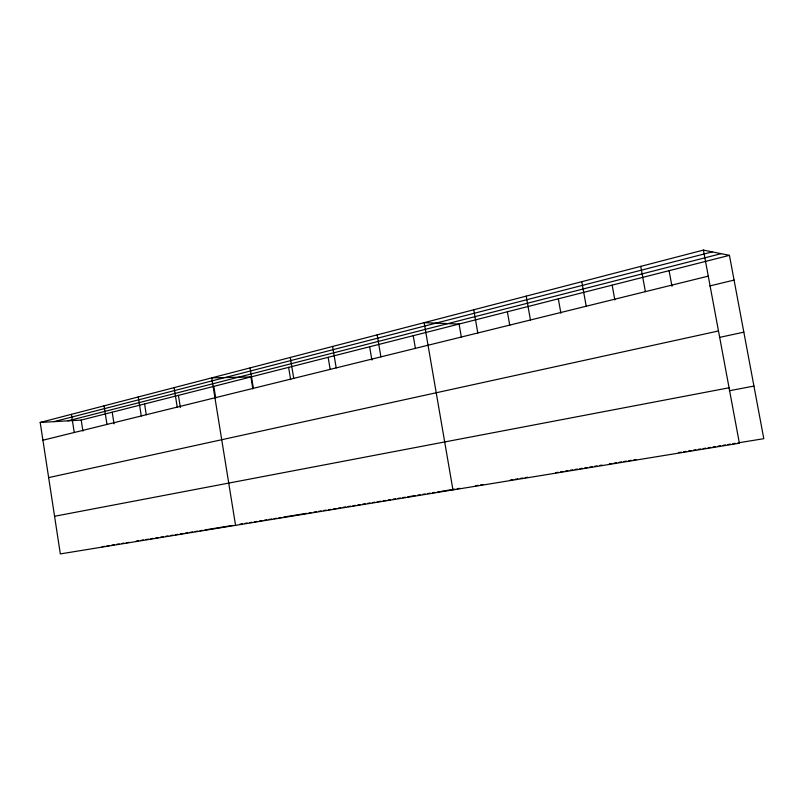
<?xml version="1.0" encoding="UTF-8"?>
<svg xmlns="http://www.w3.org/2000/svg" width="804" height="804" viewBox="0 0 804 804"><rect width="100%" height="100%" fill="white"/><g stroke="black" fill="none" stroke-linecap="round" stroke-linejoin="round"><path stroke-width="1.21" d="M703.42 250.084L739.389 443.225L60.33 553.916L40.2 422.442L703.42 250.084L729.439 255.34L763.8 438.682L737.811 442.924M54.059 421.638L712.304 251.873M67.988 420.834L721.148 253.662M40.2 422.442L81.204 420.07L729.439 255.34M42.924 440.22L708.274 276.134M709.852 285.933L734.072 280.083M48.652 477.606L718.485 330.977M719.439 337.419L743.831 332.152M54.571 516.269L729.067 387.789M729.369 390.724L753.941 386.081M102.098 546.72L104.53 546.328M106.962 545.926L109.394 545.534M111.826 545.132L114.258 544.74M116.691 544.338L119.123 543.946M121.555 543.544L123.987 543.152M126.419 542.75L128.851 542.358M136.167 541.162L138.62 540.76M141.062 540.358L143.514 539.956M145.956 539.564L148.408 539.162M150.85 538.76L153.303 538.358M155.745 537.966L158.187 537.564M160.639 537.162L163.081 536.76M165.534 536.369L167.996 535.966M170.468 535.564L172.93 535.152M175.393 534.75L177.865 534.348M180.327 533.946L182.799 533.544M185.262 533.142L187.734 532.74M190.196 532.338L192.669 531.936M195.131 531.534L197.593 531.132M200.065 530.73L202.477 530.328M204.879 529.936L232.597 525.414M239.873 524.228L242.316 523.826M244.758 523.424L247.2 523.032M249.642 522.63L252.084 522.228M254.526 521.836L256.968 521.434M259.421 521.032L261.863 520.64M264.305 520.238L266.747 519.836M269.189 519.444L271.631 519.042M274.074 518.64L276.486 518.248M278.887 517.856L281.299 517.464M283.701 517.072L306.575 513.334M308.987 512.942L311.389 512.55M313.821 512.148L316.273 511.756M318.716 511.354L321.168 510.952M323.61 510.55L326.062 510.158M328.514 509.756L330.957 509.354M333.409 508.952L335.851 508.55M338.303 508.158L340.755 507.756M343.197 507.354L345.65 506.952M348.092 506.56L350.544 506.158M352.996 505.756L355.418 505.364M357.84 504.962L360.262 504.57M362.684 504.178L365.106 503.776M367.528 503.384L369.951 502.982M372.373 502.59L374.805 502.198M377.227 501.796L380.855 501.204M383.277 500.812L385.709 500.42M388.131 500.018L390.553 499.626M392.975 499.224L395.397 498.832M397.869 498.43L400.352 498.028M402.824 497.616L405.296 497.214M407.779 496.812L415.206 495.596M417.678 495.194L420.16 494.792M422.633 494.39L425.105 493.978M427.587 493.576L430.06 493.174M432.542 492.772L435.014 492.36M437.487 491.958L439.969 491.556M441.205 491.355L454.783 489.133M457.245 488.731L459.717 488.329M475.757 485.706L478.229 485.304M480.702 484.902L483.164 484.5M510.349 480.058L512.821 479.656M515.294 479.254L517.766 478.852M520.238 478.45L522.7 478.048M525.173 477.646L527.645 477.234M555.705 472.662L558.137 472.26M560.559 471.868L562.981 471.466M565.413 471.074L567.835 470.672M570.257 470.28L572.689 469.888M575.111 469.486L577.543 469.094M579.965 468.692L582.387 468.3M584.82 467.908L587.242 467.506M589.684 467.114L592.136 466.712M594.578 466.31L597.03 465.908M599.482 465.506L601.935 465.104M609.281 463.908L611.733 463.506M614.186 463.104L616.628 462.712M619.08 462.31L621.532 461.908M623.984 461.506L626.437 461.104M628.879 460.712L631.331 460.31M633.783 459.908L636.235 459.506M678.837 452.551L681.269 452.16M683.701 451.758L686.134 451.366M688.556 450.964L690.988 450.572M693.42 450.17L695.852 449.778M698.284 449.376L700.716 448.984M703.168 448.582L705.641 448.17M708.123 447.768L710.595 447.366M713.068 446.964L715.54 446.562M718.022 446.15L720.495 445.748M722.967 445.346L725.439 444.944M727.921 444.542L730.394 444.13M732.866 443.728L735.338 443.326M669.089 270.677L671.973 286.304M640.748 266.365L645.381 291.641M612.145 285.149L614.829 299.912M581.794 281.691L586.216 306.234M558.328 298.827L560.89 313.188M526.218 296.133L530.449 319.982M507.374 311.771L509.766 325.308M473.757 309.771L477.807 332.967M461.365 337.238L459.074 324.042L424.15 322.655L452.953 489.917M413.226 335.7L415.427 348.564M377.166 334.866L380.905 356.865M369.639 346.775L371.89 360.071M332.605 346.454L336.203 367.89M328.153 357.318L330.122 369.116M290.284 357.448L293.741 378.362M288.616 367.358L290.646 379.609M250.044 367.91L253.381 388.322M252.858 388.915L250.908 376.945L211.723 377.87L235.562 525.354M213.824 386.362L215.713 398.06M178.418 395.367L180.367 407.568M174.116 387.639L177.222 407.105M144.579 403.96L146.278 414.703M138.278 396.955L141.283 415.969M112.208 412.191L114.037 423.869M104.078 405.839L106.982 424.422M81.204 420.07L82.912 431.095M71.425 414.331L74.239 432.502"/></g></svg>
